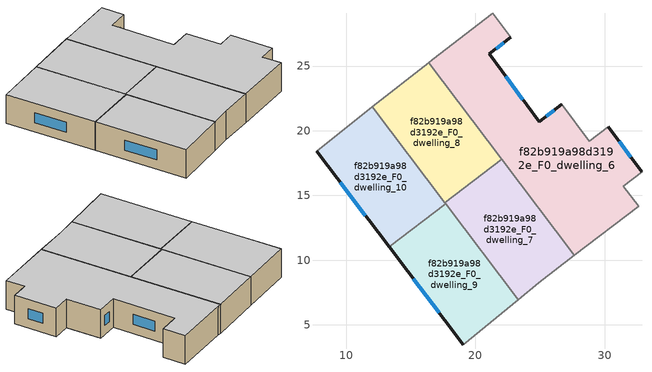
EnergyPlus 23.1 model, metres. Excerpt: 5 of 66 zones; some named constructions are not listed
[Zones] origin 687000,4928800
f82b919a98d3192e_F0_dwelling_10
 floor ground (EU_floor_Construction): 12.04,21.84 17.72,14.34 13.33,11.02 7.72,18.41 z0
 wall outside (EU_wall_Construction): 7.72,18.41 13.33,11.02 z0:3
 wall to f82b919a98d3192e_F0_dwelling_9 (EU_wall_Construction): 13.33,11.02 17.72,14.34 z0:3
 wall adiabatic (EU_wall_Construction): 12.04,21.84 7.72,18.41 z0:3
 wall to f82b919a98d3192e_F0_dwelling_8 (EU_wall_Construction): 17.63,14.45 12.04,21.84 z0:3
 wall to f82b919a98d3192e_F0_dwelling_7 (EU_wall_Construction): 17.72,14.34 17.63,14.45 z0:3
 window (EU_Window_Construction): 9.54,16.01 11.5,13.42 z0.98:2.02
 ceiling to f82b919a98d3192e_F1_dwelling_10 (EU_floor_Construction): 17.72,14.34 12.04,21.84 7.72,18.41 13.33,11.02 z3
f82b919a98d3192e_F0_dwelling_6
 floor ground (EU_floor_Construction): 30.26,20.3 32.88,16.81 31.43,15.72 32.62,14.15 27.64,10.36 16.38,25.26 16.68,25.5 21.33,29.07 22.74,27.22 21.09,25.93 24.92,20.68 26.66,22.04 28.81,19.18 z0
 wall outside (EU_wall_Construction): 26.66,22.04 24.92,20.68 21.09,25.93 22.74,27.22 / 32.88,16.81 30.26,20.3 z0:3
 wall to f82b919a98d3192e_F0_dwelling_4 (EU_wall_Construction): 32.62,14.15 31.43,15.72 32.88,16.81 z0:3
 wall adiabatic (EU_wall_Construction): 27.64,10.36 32.62,14.15 / 21.33,29.07 16.68,25.5 16.38,25.26 z0:3
 wall to f82b919a98d3192e_F0_dwelling_5 (EU_wall_Construction): 22.74,27.22 21.33,29.07 / 30.26,20.3 28.81,19.18 26.66,22.04 z0:3
 wall to f82b919a98d3192e_F0_dwelling_8 (EU_wall_Construction): 16.38,25.26 22.03,17.78 z0:3
 wall to f82b919a98d3192e_F0_dwelling_7 (EU_wall_Construction): 22.04,17.78 27.64,10.36 z0:3
 window (EU_Window_Construction): 21.62,26.35 22.2,26.8 / 23.67,22.39 22.33,24.23 / 26.09,21.6 25.48,21.12 / 32.02,17.95 31.11,19.17 z0.98:2.02
 ceiling to f82b919a98d3192e_F1_dwelling_6 (EU_floor_Construction): 32.62,14.15 31.43,15.72 32.88,16.81 30.26,20.3 28.81,19.18 26.66,22.04 24.92,20.68 21.09,25.93 22.74,27.22 21.33,29.07 16.68,25.5 16.38,25.26 27.64,10.36 z3
f82b919a98d3192e_F0_dwelling_7
 floor ground (EU_floor_Construction): 22.04,17.78 27.64,10.36 24.88,8.25 23.3,6.95 17.63,14.45 z0
 wall adiabatic (EU_wall_Construction): 23.3,6.95 24.88,8.25 27.64,10.36 z0:3
 wall to f82b919a98d3192e_F0_dwelling_8 (EU_wall_Construction): 22.04,17.78 17.63,14.45 z0:3
 wall to f82b919a98d3192e_F0_dwelling_9 (EU_wall_Construction): 17.72,14.34 23.3,6.95 z0:3
 ceiling to f82b919a98d3192e_F1_dwelling_7 (EU_floor_Construction): 24.88,8.25 27.64,10.36 22.04,17.78 17.63,14.45 23.3,6.95 z3
f82b919a98d3192e_F0_dwelling_8
 floor ground (EU_floor_Construction): 16.38,25.26 22.04,17.78 17.63,14.45 12.04,21.84 z0
 wall adiabatic (EU_wall_Construction): 16.38,25.26 12.04,21.84 z0:3
 ceiling to f82b919a98d3192e_F1_dwelling_8 (EU_floor_Construction): 22.04,17.78 16.38,25.26 12.04,21.84 17.63,14.45 z3
f82b919a98d3192e_F0_dwelling_9
 floor ground (EU_floor_Construction): 17.72,14.34 23.3,6.95 19.06,3.46 13.33,11.02 z0
 wall outside (EU_wall_Construction): 13.33,11.02 19.06,3.46 z0:3
 wall adiabatic (EU_wall_Construction): 19.06,3.46 23.3,6.95 z0:3
 window (EU_Window_Construction): 15.19,8.56 17.19,5.92 z0.98:2.02
 ceiling to f82b919a98d3192e_F1_dwelling_9 (EU_floor_Construction): 23.3,6.95 17.72,14.34 13.33,11.02 19.06,3.46 z3
[SCHEDULE:FILE] Column Number=1; Rows to Skip at Top=0; Number of Hours of Data=8760; Column Separator=Comma; Interpolate to Timestep=No; Minutes per Item=60; Adjust Schedule for Daylight Savings=Yes
Name | File
EU_Step8_GainSchedule_f82b919a98d3192e_F1_dwelling_6_f000 | ../../schedules/f82b919a98d3192e/f82b919a98d3192e_F1_dwelling_6_f000_gain.csv
EU_Step8_GainSchedule_f82b919a98d3192e_F1_dwelling_7_f000 | ../../schedules/f82b919a98d3192e/f82b919a98d3192e_F1_dwelling_7_f000_gain.csv
EU_Step8_GainSchedule_f82b919a98d3192e_F1_dwelling_8_f000 | ../../schedules/f82b919a98d3192e/f82b919a98d3192e_F1_dwelling_8_f000_gain.csv
EU_Step8_GainSchedule_f82b919a98d3192e_F1_dwelling_9_f000 | ../../schedules/f82b919a98d3192e/f82b919a98d3192e_F1_dwelling_9_f000_gain.csv
EU_Step8_GainSchedule_f82b919a98d3192e_F1_dwelling_10_f000 | ../../schedules/f82b919a98d3192e/f82b919a98d3192e_F1_dwelling_10_f000_gain.csv
EU_Step8_GainSchedule_f82b919a98d3192e_F2_dwelling_0_f000 | ../../schedules/f82b919a98d3192e/f82b919a98d3192e_F2_dwelling_0_f000_gain.csv
EU_Step8_GainSchedule_f82b919a98d3192e_F2_dwelling_1_f000 | ../../schedules/f82b919a98d3192e/f82b919a98d3192e_F2_dwelling_1_f000_gain.csv
EU_Step8_GainSchedule_f82b919a98d3192e_F2_dwelling_2_f000 | ../../schedules/f82b919a98d3192e/f82b919a98d3192e_F2_dwelling_2_f000_gain.csv
EU_Step8_GainSchedule_f82b919a98d3192e_F2_dwelling_3_f000 | ../../schedules/f82b919a98d3192e/f82b919a98d3192e_F2_dwelling_3_f000_gain.csv
EU_Step8_GainSchedule_f82b919a98d3192e_F2_dwelling_4_f000 | ../../schedules/f82b919a98d3192e/f82b919a98d3192e_F2_dwelling_4_f000_gain.csv
EU_Step8_GainSchedule_f82b919a98d3192e_F2_dwelling_5_f000 | ../../schedules/f82b919a98d3192e/f82b919a98d3192e_F2_dwelling_5_f000_gain.csv
EU_Step8_GainSchedule_f82b919a98d3192e_F2_dwelling_6_f000 | ../../schedules/f82b919a98d3192e/f82b919a98d3192e_F2_dwelling_6_f000_gain.csv
EU_Step8_GainSchedule_f82b919a98d3192e_F2_dwelling_7_f000 | ../../schedules/f82b919a98d3192e/f82b919a98d3192e_F2_dwelling_7_f000_gain.csv
EU_Step8_GainSchedule_f82b919a98d3192e_F2_dwelling_8_f000 | ../../schedules/f82b919a98d3192e/f82b919a98d3192e_F2_dwelling_8_f000_gain.csv
EU_Step8_GainSchedule_f82b919a98d3192e_F2_dwelling_9_f000 | ../../schedules/f82b919a98d3192e/f82b919a98d3192e_F2_dwelling_9_f000_gain.csv
EU_Step8_GainSchedule_f82b919a98d3192e_F2_dwelling_10_f000 | ../../schedules/f82b919a98d3192e/f82b919a98d3192e_F2_dwelling_10_f000_gain.csv
